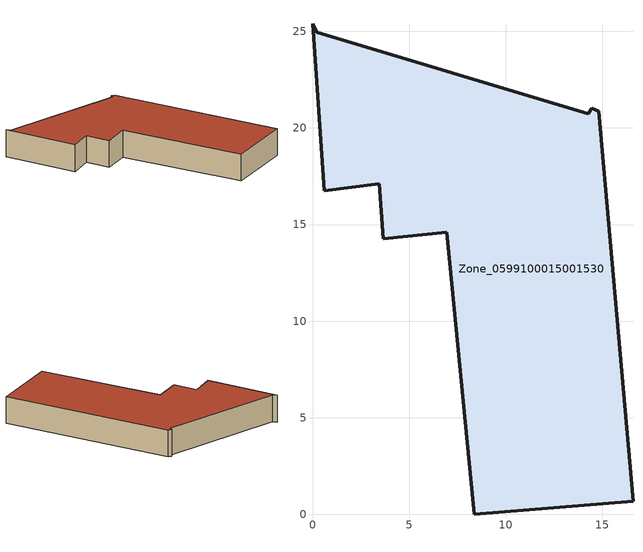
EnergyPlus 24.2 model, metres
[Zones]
Zone_0599100015001530
 floor ground (C_G): 3.46,17.11 0.61,16.74 0,25.4 0.22,24.94 14.27,20.74 14.44,21.01 14.82,20.85 16.58,0.68 8.38,0 6.94,14.6 3.67,14.27 z1.01
 wall outside (C_F): 14.27,20.74 0.22,24.94 0,25.4 0.61,16.74 3.46,17.11 3.67,14.27 6.94,14.6 8.38,0 16.58,0.68 14.82,20.85 14.44,21.01 14.27,20.74 z1.01:4.19
 roof outside (C_R): 6.94,14.6 8.38,0 16.58,0.68 14.82,20.85 14.44,21.01 14.27,20.74 0.22,24.94 0,25.4 0.61,16.74 3.46,17.11 3.67,14.27 z4.19
[BUILDING]
Pand.0599100015001530: North Axis=0; Terrain=City; Loads Convergence Tolerance Value=0.04; Temperature Convergence Tolerance Value=0.4; Solar Distribution=FullExterior; Maximum Number of Warmup Days=25; Minimum Number of Warmup Days=1
[Site:Location]
Rotterdam.The.Hague.AP_ZH_NLD Design_Conditions: Latitude=51.96; Longitude=4.45; Time Zone=1; Elevation=-4.5
[SITE:GROUNDTEMPERATURE:BUILDINGSURFACE]
18, 18, 18, 18, 18, 18, 18, 18, 18, 18, 18, 18
[MATERIAL] Thermal Absorptance=0.9; Solar Absorptance=0.7; Visible Absorptance=0.7
Name | Roughness | Thickness | Conductivity | Density | Specific Heat
G.D.1975-1991 | MediumSmooth | 0.15 | 0.288461 | 540 | 1210
F.D.1975-1991 | Rough | 0.3 | 0.230769 | 1920 | 840
R.D.1975-1991 | MediumRough | 0.2 | 0.153846 | 1500 | 1000
[CONSTRUCTION]
C_G: G.D.1975-1991
C_F: F.D.1975-1991
C_R: R.D.1975-1991
[ZONE]
Zone_0599100015001530: Type=1; Multiplier=1; Ceiling Height=Autocalculate; Volume=Autocalculate; Floor Area=autocalculate; Part of Total Floor Area=Yes
[ZONEINFILTRATION:DESIGNFLOWRATE]
Infil_Zone_0599100015001530: Zone or ZoneList or Space or SpaceList=Zone_0599100015001530; Schedule=AlwaysOn; Design Flow Rate Calculation Method=Flow/Area; Flow Rate per Floor Area=0.0042; Constant Term Coefficient=1; Temperature Term Coefficient=0; Velocity Term Coefficient=0; Velocity Squared Term Coefficient=0
[HVACTEMPLATE:ZONE:IDEALLOADSAIRSYSTEM]
Zone_0599100015001530: Maximum Heating Supply Air Temperature=50; Minimum Cooling Supply Air Temperature=13; Maximum Heating Supply Air Humidity Ratio=0.0156; Minimum Cooling Supply Air Humidity Ratio=0.0077; Heating Limit=NoLimit; Cooling Limit=NoLimit; Dehumidification Control Type=ConstantSensibleHeatRatio; Cooling Sensible Heat Ratio=0.7; Dehumidification Setpoint=60; Humidification Control Type=None; Humidification Setpoint=30; Outdoor Air Method=None; Outdoor Air Flow Rate per Person=0.00944; Outdoor Air Flow Rate per Zone Floor Area=0; Outdoor Air Flow Rate per Zone=0; Demand Controlled Ventilation Type=None; Outdoor Air Economizer Type=NoEconomizer; Heat Recovery Type=None; Sensible Heat Recovery Effectiveness=0.7; Latent Heat Recovery Effectiveness=0.65
[ZONECONTROL:THERMOSTAT]
ThermostatControl_Zone_0599100015001530: Zone or ZoneList=Zone_0599100015001530; Control Type Schedule=DualSetpointControlType; Control 1=Thermostat_Zone_0599100015001530; Temperature Difference Between Cutout And Setpoint=0
[THERMOSTATSETPOINT:DUALSETPOINT]
Thermostat_Zone_0599100015001530: Heating Setpoint Temperature Schedule=HeatingSetpoint_Zone_0599100015001530; Cooling Setpoint Temperature Schedule=CoolingSetpoint_Zone_0599100015001530
[SCHEDULE:COMPACT]
HeatingSetpoint_Zone_0599100015001530: Through: 12/31, For: AllDays, Until: 24:00, 21
CoolingSetpoint_Zone_0599100015001530: Through: 12/31, For: AllDays, Until: 24:00, 24
DualSetpointControlType: Through: 12/31, For: AllDays, Until: 24:00, 4
AlwaysOn: Through: 12/31, For: AllDays, Until: 24:00, 1
